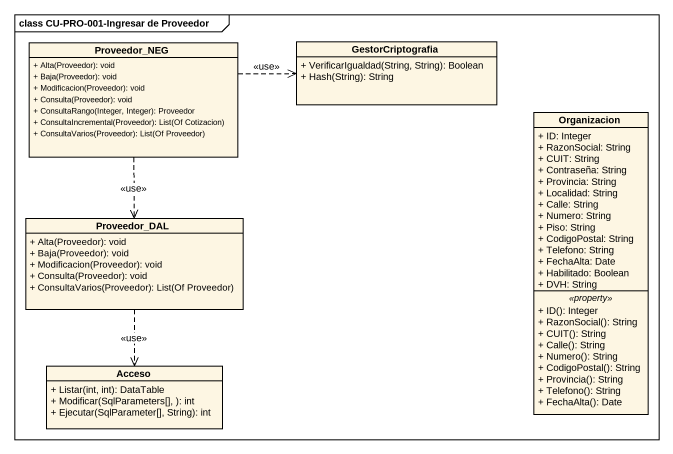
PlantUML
@startuml
mainframe class CU-PRO-001-Ingresar de Proveedor
hide circle
hide empty members
skinparam classAttributeIconSize 0
class Proveedor_NEG {
  + Alta(Proveedor): void
  + Baja(Proveedor): void
  + Modificacion(Proveedor): void
  + Consulta(Proveedor): void
  + ConsultaRango(Integer, Integer): Proveedor
  + ConsultaIncremental(Proveedor): List(Of Cotizacion)
  + ConsultaVarios(Proveedor): List(Of Proveedor)
}
class GestorCriptografia {
  + VerificarIgualdad(String, String): Boolean
  + Hash(String): String
}
class Organizacion {
  + ID: Integer
  + RazonSocial: String
  + CUIT: String
  + Contraseña: String
  + Provincia: String
  + Localidad: String
  + Calle: String
  + Numero: String
  + Piso: String
  + CodigoPostal: String
  + Telefono: String
  + FechaAlta: Date
  + Habilitado: Boolean
  + DVH: String
  .. <<property>> ..
  + ID(): Integer
  + RazonSocial(): String
  + CUIT(): String
  + Calle(): String
  + Numero(): String
  + CodigoPostal(): String
  + Provincia(): String
  + Telefono(): String
  + FechaAlta(): Date
}
class Proveedor_DAL {
  + Alta(Proveedor): void
  + Baja(Proveedor): void
  + Modificacion(Proveedor): void
  + Consulta(Proveedor): void
  + ConsultaVarios(Proveedor): List(Of Proveedor)
}
class Acceso {
  + Listar(int, int): DataTable
  + Modificar(SqlParameters[], ): int
  + Ejecutar(SqlParameter[], String): int
}
Proveedor_NEG .right.> GestorCriptografia : <<use>>
Proveedor_NEG ..> Proveedor_DAL : <<use>>
Proveedor_DAL ..> Acceso : <<use>>
@enduml
